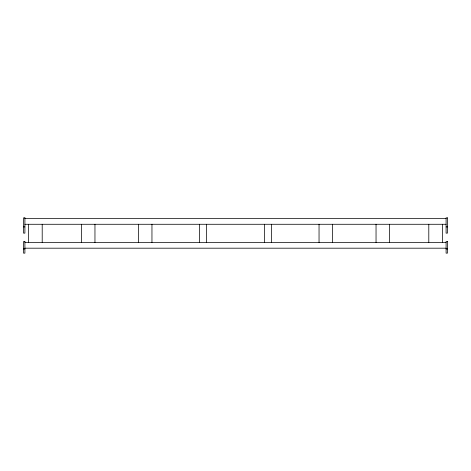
<?xml version="1.0" encoding="UTF-8"?>
<svg xmlns="http://www.w3.org/2000/svg" width="471" height="471" viewBox="0 0 471 471"><rect width="100%" height="100%" fill="white"/><g stroke="black" fill="none" stroke-linecap="round" stroke-linejoin="round"><path stroke-width="0.71" d="M24.904 218.568L446.096 218.568M24.904 224.278L446.096 224.278M23.55 226.898L24.904 226.898M446.096 226.898L447.45 226.898M24.904 242.477L446.096 242.477M24.904 248.188L446.096 248.188M23.55 248.941L24.904 248.941M446.096 248.941L447.45 248.941M442.363 224.278L442.363 242.477M428.798 224.278L428.798 242.477M389.629 224.278L389.629 242.477M376.041 224.278L376.041 242.477M332.632 224.278L332.632 242.477M319.044 224.278L319.044 242.477M271.396 224.278L271.396 242.477M264.614 224.278L264.614 242.477M206.386 224.278L206.386 242.477M199.604 224.278L199.604 242.477M151.956 224.278L151.956 242.477M138.368 224.278L138.368 242.477M94.959 224.278L94.959 242.477M81.371 224.278L81.371 242.477M42.202 224.278L42.202 242.477M28.637 224.278L28.637 242.477M24.904 217.861L23.55 217.861L23.55 233.127L24.904 233.127L24.904 217.861M447.45 217.861L446.096 217.861L446.096 233.127L447.45 233.127L447.45 217.861M24.904 241.517L23.55 241.517L23.55 253.139L24.904 253.139L24.904 241.517M447.45 241.517L446.096 241.517L446.096 253.139L447.45 253.139L447.45 241.517"/></g></svg>
